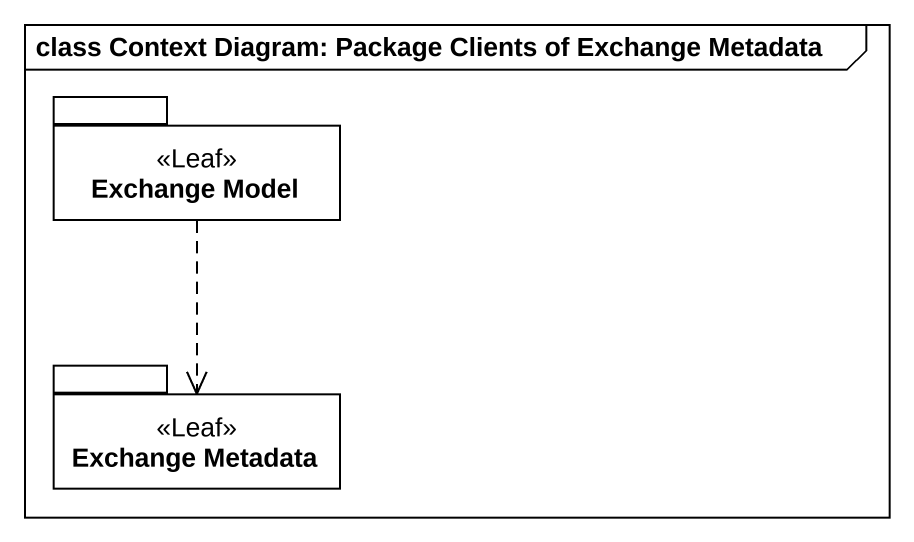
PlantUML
@startuml
mainframe class Context Diagram: Package Clients of Exchange Metadata
package "Exchange Model" as Exchange_Model <<Leaf>> {
}
package "Exchange Metadata" as Exchange_Metadata <<Leaf>> {
}
Exchange_Model ..> Exchange_Metadata
@enduml
